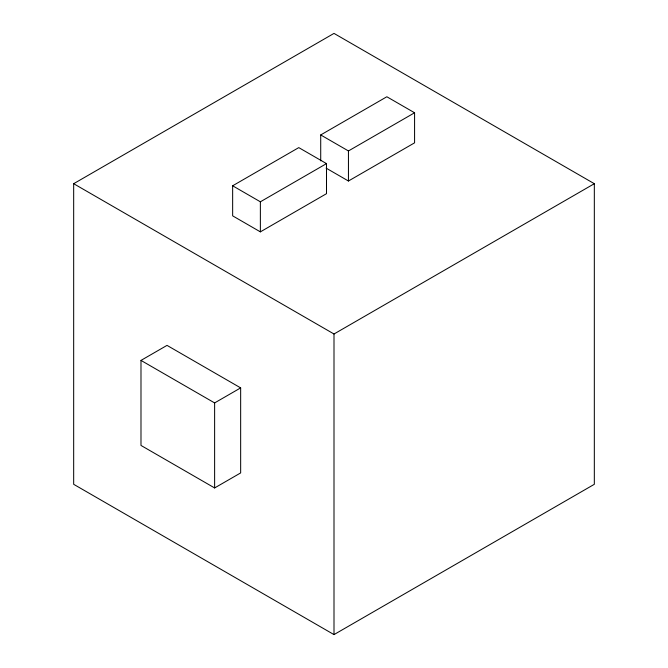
<?xml version="1.0" encoding="UTF-8"?>
<svg xmlns="http://www.w3.org/2000/svg" width="668" height="668" viewBox="0 0 668 668"><rect width="100%" height="100%" fill="white"/><g stroke="black" fill="none" stroke-linecap="round" stroke-linejoin="round"><path stroke-width="1" d="M73.672 183.7L334 33.4L594.328 183.7L594.328 484.3L334 634.6L73.672 484.3L73.672 183.7L334 334L594.328 183.7M232.648 185.787L298.771 147.611L326.502 163.618L326.502 193.678L260.37 231.863L232.648 215.847L232.648 185.787L260.37 201.803L326.502 163.618M320.715 160.854L320.715 134.944L386.847 96.76L414.577 112.775L414.577 142.835L348.445 181.011L326.084 168.102M320.715 134.944L348.445 150.951L414.577 112.775M140.99 360.411L167.017 345.381L240.655 387.891L240.655 472.919L214.62 487.949L140.99 445.439L140.99 360.411L214.62 402.921L240.655 387.891M348.445 150.951L348.445 181.011M334 334L334 634.6M260.37 201.803L260.37 231.863M214.62 402.921L214.62 487.949"/></g></svg>
